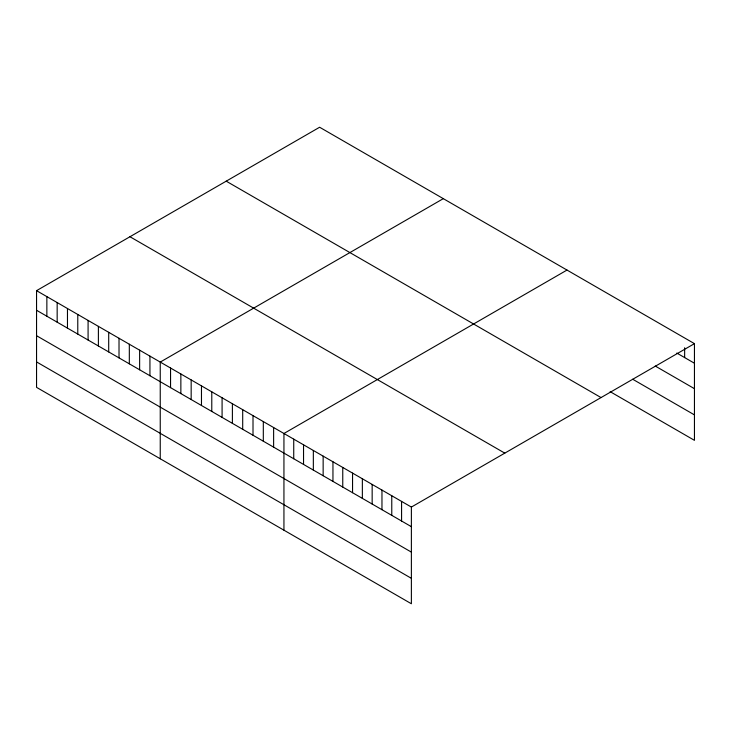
<?xml version="1.0" encoding="UTF-8"?>
<svg xmlns="http://www.w3.org/2000/svg" width="731" height="731" viewBox="0 0 731 731"><rect width="100%" height="100%" fill="white"/><g stroke="black" fill="none" stroke-linecap="round" stroke-linejoin="round"><path stroke-width="1.1" d="M36.55 290.664L411.379 507.067L411.379 603.76L36.55 387.357L36.55 290.664L319.621 127.24L694.45 343.643L694.45 440.336L610.147 391.661M443.315 198.649L160.244 362.083L160.244 458.776M567.009 270.059L283.939 433.492L283.939 530.185M411.379 507.067L694.45 343.643M676.805 353.055L694.45 363.243M655.241 366.039L694.45 388.682M632.69 379.234L694.45 414.888M226.208 181.169L601.037 397.573M129.963 236.734L504.792 453.138M36.55 310.273L411.379 526.676M36.55 335.712L411.379 552.115M36.55 361.918L411.379 578.322M684.645 347.782L684.645 357.587M401.575 501.411L401.575 521.011M391.77 495.755L391.77 515.355M381.966 490.09L381.966 509.699M372.161 484.434L372.161 504.034M362.357 478.768L362.357 498.378M352.552 473.112L352.552 492.712M342.757 467.456L342.757 487.056M332.952 461.791L332.952 481.4M323.148 456.135L323.148 475.735M313.343 450.47L313.343 470.079M303.539 444.813L303.539 464.413M293.734 439.157L293.734 458.757M273.622 427.544L273.622 447.144M263.315 421.595L263.315 441.195M253.008 415.637L253.008 435.247M242.701 409.689L242.701 429.289M232.394 403.74L232.394 423.34M222.087 397.792L222.087 417.392M211.78 391.834L211.78 411.443M201.473 385.886L201.473 405.486M191.166 379.937L191.166 399.537M180.859 373.98L180.859 393.589M170.551 368.031L170.551 387.631M149.937 356.134L149.937 375.734M139.63 350.176L139.63 369.785M129.323 344.228L129.323 363.828M119.016 338.279L119.016 357.879M108.7 332.322L108.7 351.931M98.393 326.373L98.393 345.973M88.085 320.425L88.085 340.025M77.778 314.476L77.778 334.076M67.471 308.519L67.471 328.128M57.164 302.57L57.164 322.17M46.857 296.622L46.857 316.221"/></g></svg>
